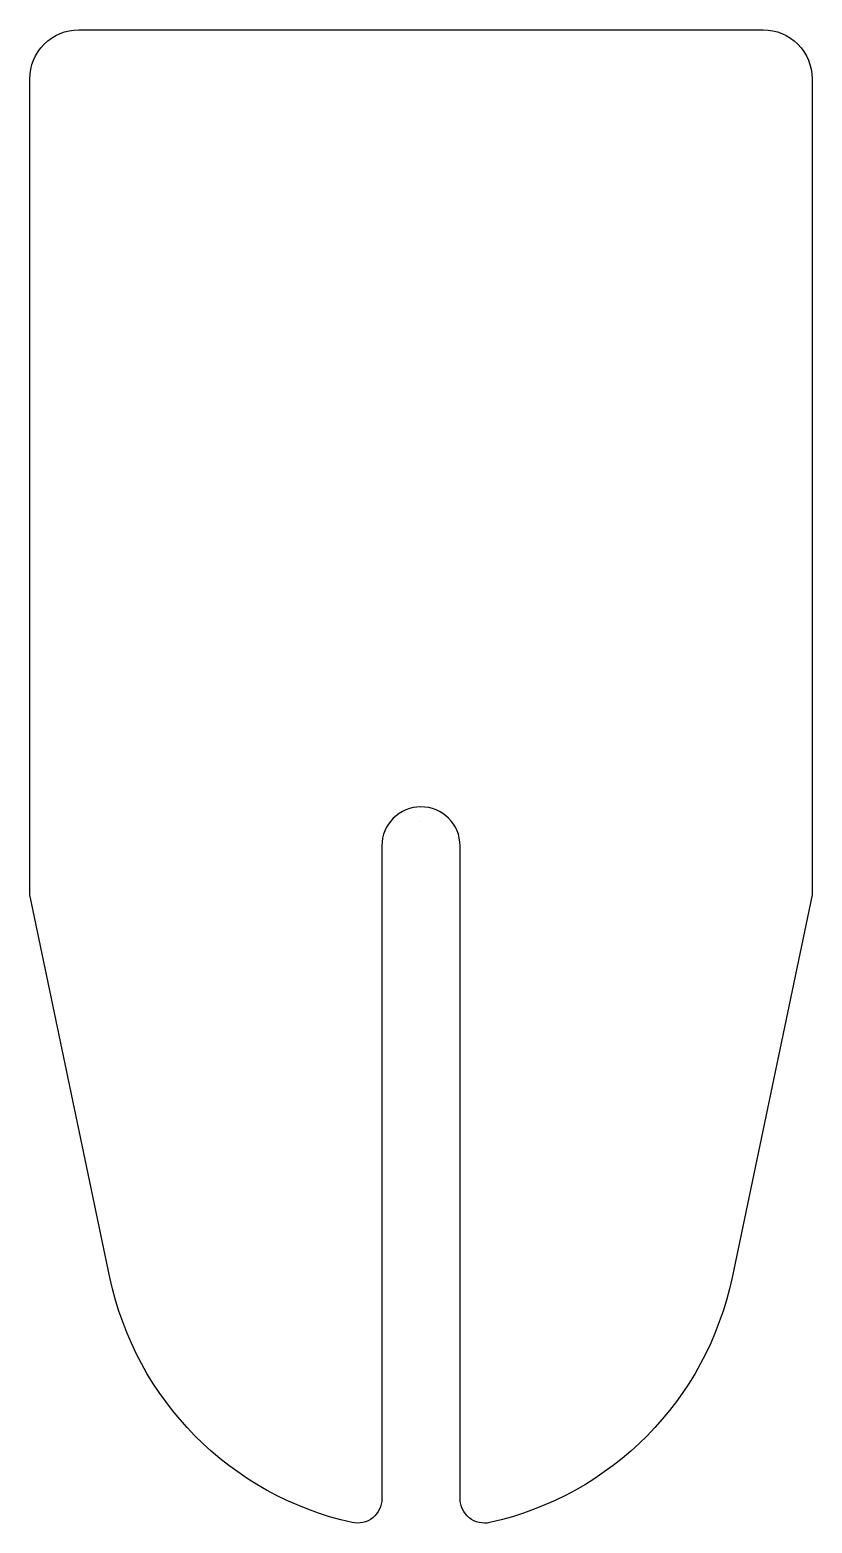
# Model space of a CAD drawing. Header units: millimetres. Extents: x 15.4 to 31.4, y -4.9 to 25.6.
import ezdxf

# ---------------------------------------------------------------- set-up
doc = ezdxf.new("R2010")
doc.units = ezdxf.units.MM
doc.layers.get('0').update_dxf_attribs({"linetype": 'CONTINUOUS'})

msp = doc.modelspace()

# ---------------------------------------------------------------- linework, layer by layer
msp.add_line((23.441, 9.446), (23.441, 9.446))
msp.add_lwpolyline([(31.441, 24.646), (31.441, 7.946), (29.804, 0.115, -0.294669), (24.85, -4.9, -0.479728), (24.241, -4.412), (24.241, 1.446), (24.241, 8.946, 1), (22.641, 8.946), (22.641, -4.412, -0.479728), (22.033, -4.9, -0.294669), (17.079, 0.115), (15.441, 7.946), (15.441, 24.646, -0.414214), (16.441, 25.646), (30.441, 25.646, -0.414214)], format="xyb", close=True)

doc.saveas('drawing.dxf')
